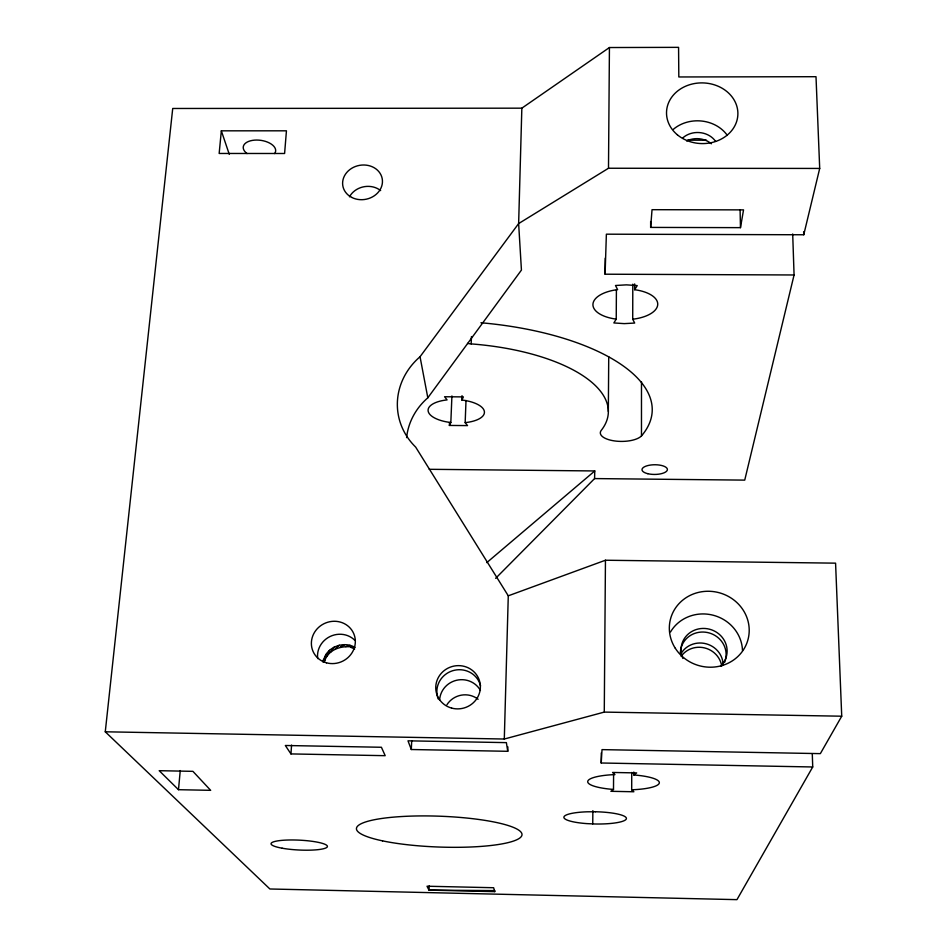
<?xml version="1.0" encoding="UTF-8"?>
<svg xmlns="http://www.w3.org/2000/svg" width="947" height="947" viewBox="0 0 947 947"><rect width="100%" height="100%" fill="white"/><g stroke="black" fill="none" stroke-linecap="round" stroke-linejoin="round"><path stroke-width="1.42" d="M467.534 343.418A23.924 10.926 2.2 0 0 471.168 343.903A152.289 63.153 2.4 0 1 601.605 429.926A21.296 8.582 -0.1 0 0 614.141 440.876A21.296 8.582 -0.1 0 0 641.474 435.928L641.486 381.807M613.597 773.581L613.502 789.443L610.886 791.301L633.863 791.763L631.696 789.798L631.732 772.48M616.402 289.948L616.237 319.127L613.845 322.939L624.227 323.625L634.679 323.057L632.714 319.222L632.797 284.183M631.696 789.798A35.808 7.694 0.8 0 0 659.313 782.92A35.808 7.694 0.8 0 0 633.803 774.954L633.803 772.054M632.714 319.222A32.399 15.27 -0.6 0 0 657.715 304.638A32.399 15.27 -0.6 0 0 634.656 289.711L634.668 283.934M792.698 233.98L794.071 274.973L605.097 274.204L606.376 234.181L803.754 234.761L819.7 168.436L816.006 76.707L678.821 76.967L678.573 47.35L609.43 47.539L521.844 108.171L172.721 108.479L105.271 731.794L504.301 739.027L604.269 712.097L605.453 560.233L835.574 563.157L841.729 716.204L820.351 753.634L602.02 749.622L601.215 762.998L812.727 766.975L812.289 753.942M504.301 739.027L508.279 595.817L415.662 447.091A70.232 63.875 -7.9 0 1 420.042 356.735L518.636 223.575L608.495 168.246L609.43 47.539M608.329 411.436L608.732 356.794M605.097 274.204L605.228 258.188M601.215 762.998L601.298 752.924M592.739 823.89L592.869 810.644M323.495 662.19C324.371 647.949 343.311 640.148 355.054 647.476C343.181 644.848 328.692 648.482 324.49 661.278L325.946 654.436M495.648 578.333L594.574 478.578L594.775 470.955L429.216 469.298M521.844 108.171L518.636 223.575L521.43 270.084L427.819 397.811A66.704 61.188 -7.9 0 0 406.618 437.609M507.746 751.302L506.373 742.626L407.991 740.826L411.306 749.515L507.746 751.302L507.864 746.887M494.736 891.636L494.76 890.594L428.991 890.133L427.014 886.226L493.636 887.73L494.736 891.636L428.991 890.133L429.24 885.776M471.168 343.891L471.44 336.587M449.517 422.492L449.387 425.44L467.522 425.594L465.166 422.634A28.185 11.648 2.4 0 0 484.379 411.543A28.185 11.648 2.4 0 0 461.864 400.025L462.029 395.68M465.166 422.634L466.007 400.486M449.387 425.44L450.831 422.516L451.92 395.941M411.306 749.515L411.708 740.708M290.954 753.919L285.331 745.49L381.416 747.266L385.192 755.682L290.954 753.919L291.569 745.1M650.648 227.41L652.033 209.689L743.537 209.879L740.471 227.647L650.648 227.41L650.648 221.527M178.486 789.691L159.203 770.692L192.916 771.343L210.66 790.331L178.486 789.691L180.25 770.562M221.338 130.828L219.159 153.461L284.597 153.497L286.444 130.816L221.338 130.828L229.269 154.302M322.998 661.929L323.531 659.301M794.071 274.973L744.733 480.117L594.574 478.578M326.893 656.437L329.544 650.293M461.864 400.025L463.403 396.9L444.581 396.746L447.091 399.906A28.185 11.648 2.4 0 0 428.151 411.069A28.185 11.648 2.4 0 0 450.831 422.516M812.727 766.975L736.955 899.65L269.883 888.984L105.271 731.794M634.656 289.711L637.236 285.592L626.405 284.858L615.491 285.497L617.61 289.628A32.399 15.27 -0.6 0 0 592.94 304.307A32.399 15.27 -0.6 0 0 616.237 319.127M330.479 652.305L334.09 647.144M335.001 649.168L339.275 645.203M486.77 562.636L594.775 470.955M633.803 774.954L636.656 772.918L612.579 772.456L614.923 774.587A35.808 7.694 0.8 0 0 587.72 781.535A35.808 7.694 0.8 0 0 613.502 789.443M340.162 647.227L344.732 644.599M508.279 595.817L605.453 560.233M345.608 646.623L350.118 645.369M687.522 140.192L706.474 140.192M608.495 168.246L819.7 168.436M604.269 712.097L841.729 716.204M350.97 647.393L354.663 648.967M420.042 356.735L427.819 397.811M803.648 231.802L803.754 234.761M740.092 210.151L740.471 227.647M349.479 196.81A19.591 16.975 -10.7 0 1 380.647 190.596M317.707 658.603A21.698 20.503 -25.4 0 1 330.03 636.526A21.698 20.503 -25.4 0 1 355.018 640.492M681.118 656.389A22.326 21.236 16.8 0 1 704.497 647.89A22.326 21.236 16.8 0 1 721.709 666.061M681.189 653.359A22.503 21.39 16.5 0 1 706.237 643.818A22.503 21.39 16.5 0 1 723.106 664.735M680.372 653.442A22.965 21.781 16 0 1 707.445 632.525A22.965 21.781 16 0 1 724.514 662.521M682.87 658.425A23.119 21.911 15.8 0 1 692.375 631.176A23.119 21.911 15.8 0 1 722.182 637.307A23.119 21.911 15.8 0 1 720.608 666.191M670.535 631.933A38.531 36.519 15.8 0 1 713.138 615.219A38.531 36.519 15.8 0 1 742.484 650.482M686.634 140.985A20.55 17.638 2.1 0 1 711.398 143.778M683.059 137.658A20.668 17.721 2.1 0 1 715.53 141.304M673.293 129.372A34.447 29.535 2.1 0 1 727.343 135.433M438.212 698.981A22.207 21.426 -15.9 0 1 452.642 670.736A22.207 21.426 -15.9 0 1 480.567 685.9M439.597 700.318A21.769 21.047 -16.2 0 1 456.43 680.301A21.769 21.047 -16.2 0 1 480.437 690.47M446.948 704.71A21.106 20.467 -16.8 0 1 478.117 699.253M247.049 153.568A16.336 8.795 7.6 0 1 247.037 142.157A16.336 8.795 7.6 0 1 267.658 142.168A16.336 8.795 7.6 0 1 274.642 153.58M480.946 322.749A196.23 81.549 2.4 0 1 641.474 435.928M595.438 811.757L587.211 811.804A31.263 6.12 1.1 0 0 563.891 817.261A31.263 6.12 1.1 0 0 586.856 823.618L594.799 823.985A31.263 6.12 1.1 0 0 626.405 818.516A31.263 6.12 1.1 0 0 595.438 811.757M351.692 197.402A20.017 17.259 -10.6 0 0 382.434 182.298A20.017 17.259 -10.6 0 0 353.468 167.335A20.017 17.259 -10.6 0 0 351.692 197.402M326.466 662.817A22.207 20.941 -25 0 0 354.876 637.189A22.207 20.941 -25 0 0 318.713 627.293A22.207 20.941 -25 0 0 326.466 662.817M382.564 840.865A82.851 15.424 2.1 0 0 519.891 837.941A82.851 15.424 2.1 0 0 415.473 815.994A82.851 15.424 2.1 0 0 382.564 840.865M675.318 648.304A40.082 37.821 14.8 0 0 744.46 648.15A40.082 37.821 14.8 0 0 708.036 591.259A40.082 37.821 14.8 0 0 675.318 648.304M677.425 134.853A35.69 30.34 1.9 0 0 736.837 120.873A35.69 30.34 1.9 0 0 692.34 83.987A35.69 30.34 1.9 0 0 677.425 134.853M451.601 708.084A22.385 21.58 -15.7 0 0 479.798 681.923A22.385 21.58 -15.7 0 0 442.794 671.766A22.385 21.58 -15.7 0 0 451.601 708.084M647.843 473.713A12.69 4.842 -0.4 0 0 667.386 469.748A12.69 4.842 -0.4 0 0 648.92 465.32A12.69 4.842 -0.4 0 0 647.843 473.713M282.135 848.204A28.209 4.936 2.8 0 0 327.165 847.056A28.209 4.936 2.8 0 0 288.338 840.013A28.209 4.936 2.8 0 0 282.135 848.204"/></g></svg>
